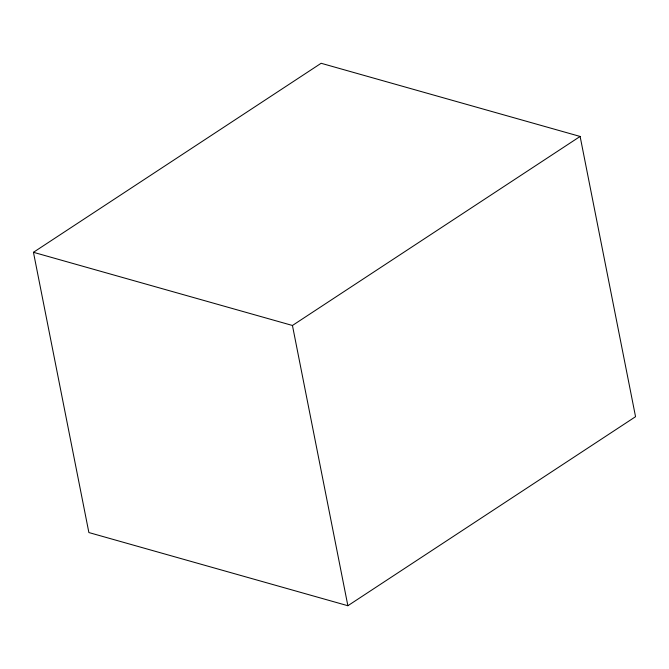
<?xml version="1.0" encoding="UTF-8"?>
<svg xmlns="http://www.w3.org/2000/svg" width="669" height="669" viewBox="0 0 669 669"><rect width="100%" height="100%" fill="white"/><g stroke="black" fill="none" stroke-linecap="round" stroke-linejoin="round"><path stroke-width="1" d="M33.45 252.305L321.128 63.279L580.123 136.451L635.55 416.695L347.872 605.721L88.877 532.549L33.45 252.305L292.445 325.477L580.123 136.451M292.445 325.477L347.872 605.721"/></g></svg>
